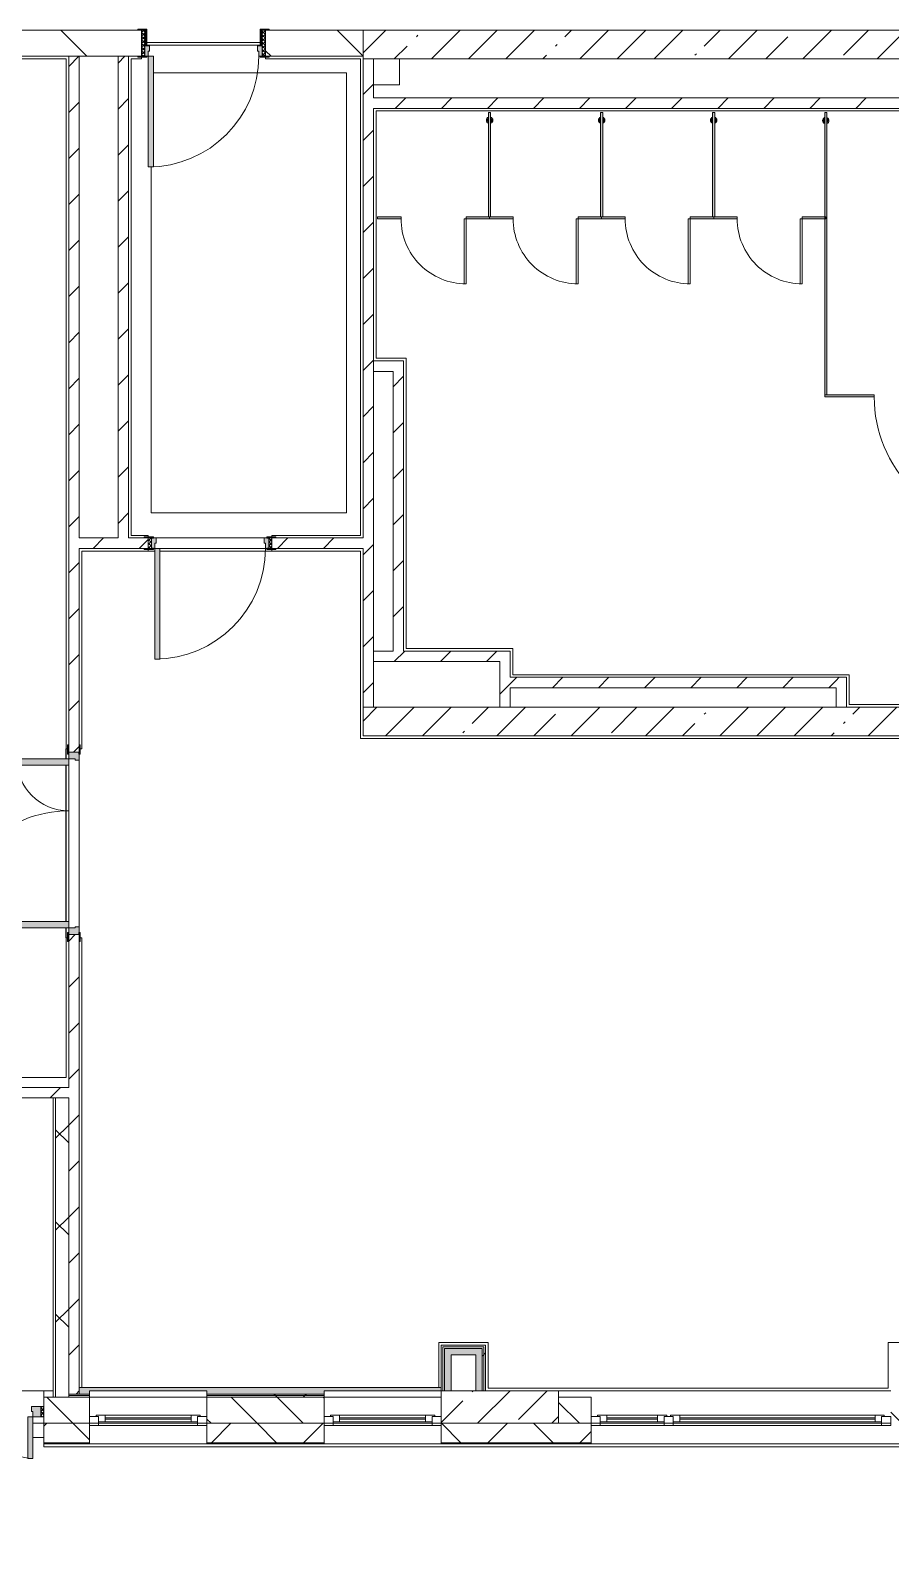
# Model space of a CAD drawing. Header units: millimetres. Extents: x -4196 to 190310, y -8553 to 29000.
# Drawn here: x 168721 to 175326, y -1010 to 10600 of the extents above; entities that cross this region are included whole.
import ezdxf

# ---------------------------------------------------------------- set-up
doc = ezdxf.new("R2010")
doc.units = ezdxf.units.MM
doc.linetypes.add('200_ШТРИХ__ш1_п0_6_', pattern=[160, 100, -60])
for name, color, linetype, lineweight in [('A-DETL-3', 7, 'Continuous', 5), ('A-DETL-MBND', 7, '200_ШТРИХ__ш1_п0_6_', 9), ('A-DOOR', 7, 'Continuous', 5), ('A-GENM-1', 7, 'Continuous', 5), ('A-GLAZ-1', 7, 'Continuous', 5), ('A-WALL', 7, 'Continuous', 9), ('A-WALL-4', 7, 'Continuous', 5), ('I-WALL-3', 7, 'Continuous', 5), ('S-COLS-2', 7, 'Continuous', 5)]:
    doc.layers.add(name, color=color, linetype=linetype, lineweight=lineweight)
for name, color, linetype, lineweight, true_color in [('A-DOOR-1', 7, 'Continuous', 5, 0xaaaaaa), ('A-DOOR-2', 7, 'Continuous', 5, 0xe2e2e2), ('A-DOOR-FRAM-1', 7, 'Continuous', 5, 0xe2e2e2), ('A-DOOR-FRAM-2', 7, 'Continuous', 5, 0xaaaaaa), ('A-FLOR-1', 7, 'Continuous', 5, 0xaaaaaa), ('A-GENM-2', 7, 'Continuous', 5, 0xe2ddcd), ('I-WALL-1', 7, 'Continuous', 5, 0xe7e7e7), ('I-WALL-2', 7, 'Continuous', 9, 0xe7e7e7)]:
    doc.layers.add(name, color=color, linetype=linetype, lineweight=lineweight, true_color=true_color)
pattern_1 = [(45, (59346.5, 0), (-176.7767, 176.7767), [])]
pattern_2 = [(45, (59346.5, 0), (-353.5534, 353.5534), []), (135, (59346.5, 0), (-353.5534, -353.5534), [])]
pattern_3 = [(45, (59346.5, 0), (-285.1231, 285.1231), []), (45, (59631.6, 0), (-285.1231, 285.1231), [504.031, -100.806, 16.764, -84.042])]
pattern_4 = [(45, (59346.5, 0), (-530.33, 530.33), []), (135, (59346.5, 0), (-530.33, -530.33), [])]

# ---------------------------------------------------------------- blocks, each defined once
blk = doc.blocks.new('110_Дверь_СКБ_1Ст_Внутренняя1 - Д-8 950x2100h_охрана-V81-1_6_1_птичка')
at = {"layer": 'A-DOOR-1'}
h = blk.add_hatch(dxfattribs=at)
h.set_pattern_fill('FP_119', color=256, style=0, pattern_type=2)
h.set_pattern_definition([(135, (1826.41, 164.685), (-14.14214, -14.14214), []), (225, (1826.41, 164.685), (14.14214, -14.14214), [])])
h.paths.add_polyline_path([(462.5, 100), (462.5, -100), (487.5, -100), (487.5, 100)])
at = {"layer": 'A-DOOR-2'}
h = blk.add_hatch(color=256, dxfattribs=at)
h.paths.add_polyline_path([(462.5, 100), (437.5, 100), (437.5, 60), (427.5, 60), (427.5, 20), (462.5, 20)])
h.paths.add_polyline_path([(-422.5, 100), (-437.5, 100), (-437.5, 20), (-402.5, 20.4), (-402.5, 60), (-412.5, 60), (-412.5, 100)])
at = {"layer": 'A-DOOR-FRAM-1'}
for points in [[(397.5, 950), (397.5, 100), (437.5, 100), (437.5, 950)], [(-422.5, 108), (-492.5, 108), (-492.5, 100), (-422.5, 100)], [(-437.5, 20), (-437.5, -100), (-422.5, -100), (-422.5, 20)], [(517.5, 108), (447.5, 108), (447.5, 100), (517.5, 100)], [(447.5, 20), (447.5, -100), (462.5, -100), (462.5, 20)], [(-492.5, -100), (-492.5, -108), (-422.5, -108), (-422.5, -100), (-462.5, -100)], [(487.5, -100), (447.5, -100), (447.5, -108), (517.5, -108), (517.5, -100), (490.5, -100)]]:
    blk.add_hatch(color=256, dxfattribs=at).paths.add_polyline_path(points)
at = {"layer": 'A-DOOR-FRAM-2'}
h = blk.add_hatch(dxfattribs=at)
h.set_pattern_fill('FP_120', color=256, style=0, pattern_type=2)
h.set_pattern_definition([(45, (-296.384, 164.685), (-14.1421, 14.1421), []), (135, (-296.384, 164.685), (-14.1421, -14.1421), [])])
h.paths.add_polyline_path([(-462.5, 100), (-462.5, -100), (-437.5, -100), (-437.5, 100)])
at = {"layer": 'A-DOOR-1'}
for p, q in [((437.5, 950), (397.5, 950)), ((397.5, 950), (397.5, 100)), ((437.5, 100), (437.5, 950)), ((397.5, 100), (437.5, 100))]:
    blk.add_line(p, q, dxfattribs=at)
blk.add_arc((437.5, 100), 850, 90, 180, dxfattribs=at)
at = {"layer": 'A-DOOR-FRAM-2'}
for p, q in [((-422.5, 108), (-492.5, 108)), ((-492.5, 108), (-492.5, 100)), ((-492.5, 100), (-422.5, 100)), ((-437.5, 100), (-462.5, 100)), ((-462.5, 100), (-462.5, -100)), ((-412.5, 100), (-437.5, 100)), ((-437.5, 100), (-437.5, 20)), ((-437.5, -100), (-437.5, 100)), ((-422.5, 100), (-437.5, 100)), ((-437.5, 100), (-437.5, 99)), ((-437.5, 99), (-422.5, 99)), ((-437.5, 20), (-402.5, 20)), ((-422.5, 20), (-437.5, 20)), ((-437.5, 20), (-437.5, -100)), ((-422.5, 100), (-422.5, 108)), ((-422.5, 99), (-422.5, 100)), ((-422.5, -100), (-422.5, 20)), ((-412.5, 60), (-412.5, 100)), ((-402.5, 60), (-412.5, 60)), ((-402.5, 20), (-402.5, 60)), ((437.5, 60), (427.5, 60)), ((427.5, 60), (427.5, 20)), ((427.5, 20), (462.5, 20)), ((437.5, 100), (437.5, 60)), ((462.5, 100), (437.5, 100)), ((517.5, 108), (447.5, 108)), ((447.5, 108), (447.5, 100)), ((462.5, 100), (447.5, 100)), ((447.5, 100), (447.5, 99)), ((447.5, 100), (517.5, 100)), ((447.5, 99), (462.5, 99)), ((462.5, 20), (447.5, 20)), ((447.5, 20), (447.5, -100)), ((462.5, 20), (462.5, 100)), ((487.5, 100), (462.5, 100)), ((462.5, 100), (462.5, -100)), ((462.5, 99), (462.5, 100)), ((462.5, -100), (462.5, 20)), ((487.5, -100), (487.5, 100)), ((517.5, 100), (517.5, 108)), ((-422.5, -100), (-492.5, -100)), ((-492.5, -100), (-492.5, -108)), ((-492.5, -108), (-422.5, -108)), ((-462.5, -100), (-437.5, -100)), ((-437.5, -100), (-422.5, -100)), ((-422.5, -108), (-422.5, -100)), ((447.5, -100), (462.5, -100)), ((517.5, -100), (447.5, -100)), ((447.5, -100), (447.5, -108)), ((447.5, -108), (517.5, -108)), ((462.5, -100), (487.5, -100)), ((517.5, -108), (517.5, -100))]:
    blk.add_line(p, q, dxfattribs=at)
blk = doc.blocks.new('110_Дверь_СКБ_1Ст_Внутренняя1 - Д-8 950x2100h_охрана-V82-1_6_1_птичка')
at = {"layer": 'A-DOOR-1'}
h = blk.add_hatch(dxfattribs=at)
h.set_pattern_fill('FP_121', color=256, style=0, pattern_type=2)
h.set_pattern_definition([(135, (1826.41, 104.685), (-14.14214, -14.14214), []), (225, (1826.41, 104.685), (14.14214, -14.14214), [])])
h.paths.add_polyline_path([(462, 40), (462, -40), (487, -40), (486, 40)])
at = {"layer": 'A-DOOR-2'}
h = blk.add_hatch(color=256, dxfattribs=at)
h.paths.add_polyline_path([(-413, 40), (-438, 40), (-438, -40), (-403, -40), (-403, 0), (-413, 0)])
h.paths.add_polyline_path([(462, 40), (437, 40), (437, 0), (427, 0), (427, -40), (462, -40)])
at = {"layer": 'A-DOOR-FRAM-1'}
for points in [[(397, 890), (397, 40), (437, 40), (437, 890)], [(-471, 48), (-493, 48), (-493, 40), (-423, 40), (-423, 48), (-463, 48)], [(447, 48), (447, 40), (517, 40), (517, 48), (462, 48)], [(-438, -40), (-493, -40), (-493, -48), (-423, -48), (-423, -40)], [(487, -40), (447, -40), (447, -48), (517, -48), (517, -40), (487, -40)]]:
    blk.add_hatch(color=256, dxfattribs=at).paths.add_polyline_path(points)
at = {"layer": 'A-DOOR-FRAM-2'}
h = blk.add_hatch(dxfattribs=at)
h.set_pattern_fill('FP_122', color=256, style=0, pattern_type=2)
h.set_pattern_definition([(45, (-296.384, 104.685), (-14.1421, 14.1421), []), (135, (-296.384, 104.685), (-14.1421, -14.1421), [])])
h.paths.add_polyline_path([(-463, 40), (-463, -40), (-438, -40), (-438, 40)])
at = {"layer": 'A-DOOR-1'}
for p, q in [((437, 890), (397, 890)), ((397, 890), (397, 40)), ((437, 40), (437, 890)), ((397, 40), (437, 40))]:
    blk.add_line(p, q, dxfattribs=at)
blk.add_arc((437, 40), 850, 90, 180, dxfattribs=at)
at = {"layer": 'A-DOOR-FRAM-2'}
for p, q in [((-423, 48), (-493, 48)), ((-493, 48), (-493, 40)), ((-493, 40), (-423, 40)), ((-438, 40), (-463, 40)), ((-463, 40), (-463, -40)), ((-413, 40), (-438, 40)), ((-438, 40), (-438, -40)), ((-438, -40), (-438, 40)), ((-423, 40), (-438, 40)), ((-438, 40), (-438, 39)), ((-438, 39), (-423, 39)), ((-423, 40), (-423, 48)), ((-423, 39), (-423, 40)), ((-413, 0), (-413, 40)), ((-403, 0), (-413, 0)), ((-403, -40), (-403, 0)), ((437, 0), (427, 0)), ((427, 0), (427, -40)), ((437, 40), (437, 0)), ((462, 40), (437, 40)), ((517, 48), (447, 48)), ((447, 48), (447, 40)), ((462, 40), (447, 40)), ((447, 40), (447, 39)), ((447, 40), (517, 40)), ((447, 39), (462, 39)), ((462, -40), (462, 40)), ((487, 40), (462, 40)), ((462, 40), (462, -40)), ((462, 39), (462, 40)), ((487, -40), (487, 40)), ((517, 40), (517, 48)), ((-423, -40), (-493, -40)), ((-493, -40), (-493, -48)), ((-493, -48), (-423, -48)), ((-463, -40), (-438, -40)), ((-423, -39), (-438, -39)), ((-438, -39), (-438, -40)), ((-438, -40), (-403, -40)), ((-438, -40), (-423, -40)), ((-423, -40), (-423, -39)), ((-423, -48), (-423, -40)), ((427, -40), (462, -40)), ((462, -39), (447, -39)), ((447, -39), (447, -40)), ((447, -40), (462, -40)), ((517, -40), (447, -40)), ((447, -40), (447, -48)), ((447, -48), (517, -48)), ((462, -40), (462, -39)), ((462, -40), (487, -40)), ((517, -48), (517, -40))]:
    blk.add_line(p, q, dxfattribs=at)
blk = doc.blocks.new('120_Окно_СКБ_2Ст_Фрамуга сверху - 120_Окно_СКБ_2Ст_2300х2500_h_ ДОО-19727959-1_6_1_птичка')
at = {"layer": 'A-GLAZ-1'}
for p, q in [((-1150, -127), (-1150, -57)), ((-1150, -57), (-1080, -57)), ((1150, -57), (-1150, -57)), ((-1080, -57), (-1080, -127)), ((-1080, -57), (1080, -57)), ((520, -87), (-1080, -87)), ((-1080, -87), (-1080, -127)), ((-1030, -137), (-1030, -87)), ((-1030, -107), (470, -107)), ((470, -137), (470, -87)), ((520, -127), (520, -57)), ((520, -57), (590, -57)), ((520, -127), (520, -87)), ((590, -57), (590, -127)), ((1080, -87), (590, -87)), ((590, -87), (590, -127)), ((640, -137), (640, -87)), ((640, -107), (1030, -107)), ((1030, -137), (1030, -87)), ((1080, -127), (1080, -57)), ((1080, -57), (1150, -57)), ((1080, -127), (1080, -87)), ((1150, -57), (1150, -127)), ((-1080, -127), (-1150, -127)), ((-1150, -127), (-1100, -127)), ((-1080, -127), (-1100, -127)), ((-1100, -127), (-1100, -137)), ((-1100, -137), (540, -137)), ((540, -137), (-1100, -137)), ((470, -117), (-1030, -117)), ((590, -127), (520, -127)), ((540, -127), (520, -127)), ((540, -127), (570, -127)), ((540, -127), (570, -127)), ((540, -137), (540, -127)), ((590, -127), (570, -127)), ((570, -127), (570, -137)), ((570, -137), (1100, -137)), ((1100, -137), (570, -137)), ((1030, -117), (640, -117)), ((1150, -127), (1080, -127)), ((1100, -127), (1080, -127)), ((1100, -127), (1150, -127)), ((1100, -137), (1100, -127))]:
    blk.add_line(p, q, dxfattribs=at)
blk = doc.blocks.new('110_Дверь_СКБ_2Ст_Наружная - ДН-5_л__ Двухстворчатая 1350 х3800 _h_ в свету с верхним остеклением-21877029-1_6_1_птичка')
at = {"layer": 'A-DOOR-1'}
h = blk.add_hatch(dxfattribs=at)
h.set_pattern_fill('FP_165', color=256, style=0, pattern_type=2)
h.set_pattern_definition([(135, (1626.41, 164.685), (-14.14214, -14.14214), []), (225, (1626.41, 164.685), (14.14214, -14.14214), [])])
h.paths.add_polyline_path([(744, 50), (719, 50), (719, -30), (744, -30), (744, 10)])
at = {"layer": 'A-DOOR-2'}
for points in [[(619, 1010), (619, 50), (659, 50), (659, 1010)], [(-621, 370), (-621, 50), (-581, 50), (-581, 370)]]:
    blk.add_hatch(color=256, dxfattribs=at).paths.add_polyline_path(points)
h = blk.add_hatch(color=256, dxfattribs=at)
h.paths.add_polyline_path([(659, 50), (659, 10), (649, 10), (649, -30), (719, -30), (719, 50)])
h.paths.add_polyline_path([(-681, 50), (-681, -30), (-611, -30), (-611, 10), (-621, 10), (-621, 50), (-651, 50)])
at = {"layer": 'A-DOOR-FRAM-2'}
h = blk.add_hatch(dxfattribs=at)
h.set_pattern_fill('FP_166', color=256, style=0, pattern_type=2)
h.set_pattern_definition([(45, (-496.384, 164.685), (-14.1421, 14.1421), []), (135, (-496.384, 164.685), (-14.1421, -14.1421), [])])
h.paths.add_polyline_path([(-706, 50), (-706, -30), (-681, -30), (-681, 50)])
at = {"layer": 'A-DOOR-1'}
for p, q in [((659, 1010), (619, 1010)), ((619, 1010), (619, 50)), ((659, 50), (659, 1010)), ((-621, 370), (-621, 50)), ((-581, 370), (-621, 370)), ((-581, 50), (-581, 370)), ((-621, 50), (-581, 50)), ((619, 50), (659, 50))]:
    blk.add_line(p, q, dxfattribs=at)
for centre, radius, start, end in [((659, 50), 960, 90, 180), ((-621, 50), 320, 0, 90)]:
    blk.add_arc(centre, radius, start, end, dxfattribs=at)
at = {"layer": 'A-DOOR-FRAM-2'}
for p, q in [((-681, 50), (-706, 50)), ((-706, 50), (-706, -30)), ((-621, 50), (-681, 50)), ((-681, 50), (-681, -30)), ((-681, -30), (-681, 50)), ((-621, 10), (-621, 50)), ((-611, 10), (-621, 10)), ((-611, -30), (-611, 10)), ((659, 10), (649, 10)), ((649, 10), (649, -30)), ((659, 50), (659, 10)), ((719, 50), (659, 50)), ((719, -30), (719, 50)), ((744, 50), (719, 50)), ((719, 50), (719, -30)), ((744, -30), (744, 50)), ((-706, -30), (-681, -30)), ((-681, -30), (-611, -30)), ((649, -30), (719, -30)), ((719, -30), (744, -30))]:
    blk.add_line(p, q, dxfattribs=at)
blk = doc.blocks.new('120_Окно_СКБ_1Ст - 120_Окно_СКБ_1Ст 900х2500_h_ с форточкой-22876038-1_6_1_птичка')
at = {"layer": 'A-GLAZ-1'}
for p, q in [((-450, -127), (-450, -57)), ((-450, -57), (-380, -57)), ((450, -57), (-450, -57)), ((-380, -57), (-380, -127)), ((380, -87), (-380, -87)), ((-380, -87), (-380, -127)), ((-330, -137), (-330, -87)), ((-330, -107), (330, -107)), ((330, -137), (330, -87)), ((380, -127), (380, -57)), ((380, -57), (450, -57)), ((380, -127), (380, -87)), ((450, -57), (450, -127)), ((-380, -127), (-450, -127)), ((-450, -127), (-400, -127)), ((-380, -127), (-400, -127)), ((-400, -127), (-400, -137)), ((-400, -137), (400, -137)), ((400, -137), (-400, -137)), ((330, -117), (-330, -117)), ((450, -127), (380, -127)), ((400, -127), (380, -127)), ((400, -127), (450, -127)), ((400, -137), (400, -127))]:
    blk.add_line(p, q, dxfattribs=at)
blk = doc.blocks.new('110_Дверь_СКБ_2Ст - Д-5_п_ Из игровой в коридор-32215844-1_6_1_птичка')
at = {"layer": 'A-DOOR-2'}
for points in [[(-638, 940), (-638, 40), (-588, 40), (-588, 940)], [(612, 58), (612, 40), (662, 43), (662, 440), (612, 440), (612, 60)]]:
    blk.add_hatch(color=256, dxfattribs=at).paths.add_polyline_path(points)
h = blk.add_hatch(color=256, dxfattribs=at)
h.paths.add_polyline_path([(-688, 40), (-688, -40), (-628, -40), (-628, -10), (-638, -10), (-638, 40)])
h.paths.add_polyline_path([(652, -40), (712, -40), (712, 40), (662, 40), (662, -10), (652, -10), (652, -26)])
at = {"layer": 'A-DOOR-FRAM-1'}
for points in [[(-742, 40), (-672, 40), (-672, 48), (-742, 48)], [(698, 48), (698, 40), (768, 40), (768, 48), (712, 48)], [(-742, -48), (-672, -48), (-672, -40), (-742, -40)], [(698, -48), (698, -48), (768, -48), (768, -40), (698, -40)]]:
    blk.add_hatch(color=256, dxfattribs=at).paths.add_polyline_path(points)
at = {"layer": 'A-DOOR-1'}
for p, q in [((-638, 940), (-638, 40)), ((-588, 940), (-638, 940)), ((-588, 40), (-588, 940)), ((662, 440), (612, 440)), ((612, 440), (612, 40)), ((662, 40), (662, 440)), ((-638, 40), (-588, 40)), ((612, 40), (662, 40))]:
    blk.add_line(p, q, dxfattribs=at)
for centre, radius, start, end in [((-638, 40), 900, 0, 90), ((662, 40), 400, 90, 180)]:
    blk.add_arc(centre, radius, start, end, dxfattribs=at)
at = {"layer": 'A-DOOR-FRAM-2'}
for p, q in [((-672, 48), (-742, 48)), ((-742, 48), (-742, 40)), ((-742, 40), (-672, 40)), ((-638, 40), (-688, 40)), ((-688, 40), (-688, -40)), ((-672, 40), (-672, 48)), ((-638, -10), (-638, 40)), ((662, 40), (662, -10)), ((712, 40), (662, 40)), ((768, 48), (698, 48)), ((698, 48), (698, 40)), ((698, 40), (768, 40)), ((712, -40), (712, 40)), ((768, 40), (768, 48)), ((-672, -40), (-742, -40)), ((-742, -40), (-742, -48)), ((-742, -48), (-672, -48)), ((-688, -40), (-628, -40)), ((-672, -39), (-688, -39)), ((-688, -39), (-688, -40)), ((-688, -40), (-672, -40)), ((-672, -40), (-672, -39)), ((-672, -48), (-672, -40)), ((-628, -10), (-638, -10)), ((-628, -40), (-628, -10)), ((662, -10), (652, -10)), ((652, -10), (652, -40)), ((652, -40), (712, -40)), ((712, -39), (698, -39)), ((698, -39), (698, -40)), ((698, -40), (712, -40)), ((768, -40), (698, -40)), ((698, -40), (698, -48)), ((698, -48), (768, -48)), ((712, -40), (712, -39)), ((768, -48), (768, -40))]:
    blk.add_line(p, q, dxfattribs=at)
blk = doc.blocks.new('131_Сантехническая перегородка_Дверь 5 - СД-1-30835617-1_6_1_птичка')
at = {"layer": 'A-GENM-2'}
for points in [[(250, 8), (70, 8), (70, -8), (250, -8)], [(839, 8), (750, 8), (750, -8), (930, -8), (930, 8)]]:
    blk.add_hatch(color=256, dxfattribs=at).paths.add_polyline_path(points)
at = {"layer": 'A-DOOR'}
for p, q in [((266, 508), (250, 508)), ((250, 8), (250, 508)), ((266, 8), (266, 508)), ((266, 8), (250, 8))]:
    blk.add_line(p, q, dxfattribs=at)
blk.add_arc((250, 8), 500, 360, 90, dxfattribs=at)
at = {"layer": 'A-GENM-1'}
for p, q in [((250, 8), (70, 8)), ((70, 8), (70, -8)), ((250, -8), (250, 8)), ((930, 8), (750, 8)), ((750, 8), (750, -8)), ((930, -8), (930, 8)), ((70, -8), (250, -8)), ((750, -8), (930, -8))]:
    blk.add_line(p, q, dxfattribs=at)
blk = doc.blocks.new('131_Сантехническая перегородка_Дверь 5 - СД-1-V178-1_6_1_птичка')
at = {"layer": 'A-GENM-2'}
for points in [[(78, 8), (78, -8), (250, -8), (250, 8)], [(922, 8), (750, 8), (750, -8), (930, -8), (930, 8)]]:
    blk.add_hatch(color=256, dxfattribs=at).paths.add_polyline_path(points)
at = {"layer": 'A-DOOR'}
for p, q in [((266, 508), (250, 508)), ((250, 8), (250, 508)), ((266, 8), (266, 508)), ((266, 8), (250, 8))]:
    blk.add_line(p, q, dxfattribs=at)
blk.add_arc((250, 8), 500, 360, 90, dxfattribs=at)
at = {"layer": 'A-GENM-1'}
for p, q in [((250, 8), (70, 8)), ((70, 8), (70, -8)), ((250, -8), (250, 8)), ((930, 8), (750, 8)), ((750, 8), (750, -8)), ((930, -8), (930, 8)), ((70, -8), (250, -8)), ((750, -8), (930, -8))]:
    blk.add_line(p, q, dxfattribs=at)
blk = doc.blocks.new('131_Сантехническая перегородка 6 - СП-1-30839354-1_6_1_птичка')
at = {"layer": 'A-GENM-2'}
blk.add_hatch(color=256, dxfattribs=at).paths.add_polyline_path([(800, 8), (0, 8), (0, -8), (800, -8)])
at = {"layer": 'A-GENM-1'}
for p, q in [((800, 8), (0, 8)), ((0, 8), (0, -8)), ((800, -8), (800, 8)), ((0, -8), (800, -8))]:
    blk.add_line(p, q, dxfattribs=at)
at = {"layer": 'A-GENM-1', "flags": 128}
for points in [[(71, 8), (71, 9), (71, 9), (70, 9), (70, 10), (70, 10), (69, 11), (69, 11), (68, 12), (68, 12), (67, 12), (67, 13), (66, 13), (66, 13), (65, 14), (65, 14), (64, 14), (64, 14), (63, 14), (62, 15), (62, 15), (61, 15), (61, 15), (60, 15), (59, 15), (59, 15), (58, 15), (58, 15), (57, 15), (56, 15), (56, 15), (55, 15), (55, 15), (54, 14), (54, 14), (53, 14), (52, 14), (52, 13), (51, 13), (51, 13), (50, 13), (50, 12), (49, 12), (49, 11), (48, 11), (48, 11), (48, 10), (47, 10), (47, 9), (46, 9), (46, 8), (46, 8)], [(46, -8), (46, -9), (47, -9), (47, -9), (47, -10), (48, -10), (48, -11), (49, -11), (49, -12), (50, -12), (50, -12), (51, -13), (51, -13), (52, -13), (52, -14), (53, -14), (53, -14), (54, -14), (54, -14), (55, -15), (56, -15), (56, -15), (57, -15), (57, -15), (58, -15), (59, -15), (59, -15), (60, -15), (60, -15), (61, -15), (62, -15), (62, -15), (63, -15), (63, -14), (64, -14), (64, -14), (65, -14), (66, -13), (66, -13), (67, -13), (67, -13), (68, -12), (68, -12), (69, -11), (69, -11), (69, -11), (70, -10), (70, -10), (71, -9), (71, -9), (71, -8), (71, -8)]]:
    blk.add_lwpolyline(points, dxfattribs=at)
at = {"layer": 'A-GENM-1'}
for radius, start, end in [(24.6, 19.9113, 160.0887), (17.6, 45, 135), (17.6, 45, 135), (15.1, 45, 135), (24.6, 199.9113, 340.0887), (17.6, 225, 315), (17.6, 225, 315), (15.1, 225, 315)]:
    blk.add_arc((59, 0), radius, start, end, dxfattribs=at)
blk = doc.blocks.new('131_Сантехническая перегородка 7 - СП-1-30858579-1_6_1_птичка')
at = {"layer": 'A-GENM-2'}
blk.add_hatch(color=256, dxfattribs=at).paths.add_polyline_path([(2166, 8), (-4, 8), (-4, -8), (2166, -8)])
at = {"layer": 'A-GENM-1'}
for p, q in [((2166, 8), (-4, 8)), ((-4, 8), (-4, -8)), ((2166, -8), (2166, 8)), ((-4, -8), (2166, -8))]:
    blk.add_line(p, q, dxfattribs=at)
at = {"layer": 'A-GENM-1', "flags": 128}
for points in [[(71, 8), (71, 9), (71, 9), (70, 9), (70, 10), (70, 10), (69, 11), (69, 11), (68, 12), (68, 12), (67, 12), (67, 13), (66, 13), (66, 13), (65, 14), (65, 14), (64, 14), (64, 14), (63, 14), (62, 15), (62, 15), (61, 15), (61, 15), (60, 15), (59, 15), (59, 15), (58, 15), (58, 15), (57, 15), (56, 15), (56, 15), (55, 15), (55, 15), (54, 14), (54, 14), (53, 14), (52, 14), (52, 13), (51, 13), (51, 13), (50, 13), (50, 12), (49, 12), (49, 11), (48, 11), (48, 11), (48, 10), (47, 10), (47, 9), (46, 9), (46, 8), (46, 8)], [(46, -8), (46, -9), (47, -9), (47, -9), (47, -10), (48, -10), (48, -11), (49, -11), (49, -12), (50, -12), (50, -12), (51, -13), (51, -13), (52, -13), (52, -14), (53, -14), (53, -14), (54, -14), (54, -14), (55, -15), (56, -15), (56, -15), (57, -15), (57, -15), (58, -15), (59, -15), (59, -15), (60, -15), (60, -15), (61, -15), (62, -15), (62, -15), (63, -15), (63, -14), (64, -14), (64, -14), (65, -14), (66, -13), (66, -13), (67, -13), (67, -13), (68, -12), (68, -12), (69, -11), (69, -11), (69, -11), (70, -10), (70, -10), (71, -9), (71, -9), (71, -8), (71, -8)]]:
    blk.add_lwpolyline(points, dxfattribs=at)
at = {"layer": 'A-GENM-1'}
for radius, start, end in [(24.6, 19.9113, 160.0887), (17.6, 45, 135), (17.6, 45, 135), (15.1, 45, 135), (24.6, 199.9113, 340.0887), (17.6, 225, 315), (17.6, 225, 315), (15.1, 225, 315)]:
    blk.add_arc((59, 0), radius, start, end, dxfattribs=at)
blk = doc.blocks.new('131_Сантехническая перегородка_Дверь МГН - СД-1-30883454-1_6_1_птичка')
at = {"layer": 'A-GENM-2'}
for points in [[(-335.4, 8), (-370, 8), (-366.5, -8), (10, -8), (10, 8)], [(1010, 8), (1010, -8), (1390, -8), (1390, 8), (1374, 8)]]:
    blk.add_hatch(color=256, dxfattribs=at).paths.add_polyline_path(points)
at = {"layer": 'A-DOOR'}
for p, q in [((10, 1008), (26, 1008)), ((10, 8), (10, 1008)), ((26, 8), (26, 1008)), ((10, 8), (26, 8))]:
    blk.add_line(p, q, dxfattribs=at)
blk.add_arc((10, 8), 1000, 360, 90, dxfattribs=at)
at = {"layer": 'A-GENM-1'}
for p, q in [((10, 8), (-370, 8)), ((-370, 8), (-370, -8)), ((10, -8), (10, 8)), ((1390, 8), (1010, 8)), ((1010, 8), (1010, -8)), ((1390, -8), (1390, 8)), ((-370, -8), (10, -8)), ((1010, -8), (1390, -8))]:
    blk.add_line(p, q, dxfattribs=at)

msp = doc.modelspace()

# ---------------------------------------------------------------- hatches: boundary and pattern name
at = {"layer": 'A-WALL-4'}
h = msp.add_hatch(dxfattribs=at)
h.set_pattern_fill('FP_98', color=256, style=0, pattern_type=2)
h.set_pattern_definition([(135, (59346.5, 0), (-176.7767, -176.7767), [])])
h.paths.add_polyline_path([(183076.5, -100), (183076.5, 100), (182876.5, 100), (182876.5, -100)])
h.paths.add_polyline_path([(151276.5, -100), (152076.5, -100), (152076.5, 100), (151276.5, 100), (151276.5, -68.4)])
h.paths.add_polyline_path([(154126.5, -100), (154126.5, 100), (153876.5, 100), (153876.5, -100)])
h.paths.add_polyline_path([(156451.5, -100), (157451.5, -100), (157451.5, 100), (156451.5, 100), (156451.5, 70.9)])
h.paths.add_polyline_path([(160176.5, -100), (161076.5, -100), (161076.5, 100), (160176.5, 100), (160176.5, 82.2)])
h.paths.add_polyline_path([(162226.5, -100), (162226.5, 100), (161976.5, 100), (161976.5, -100)])
h.paths.add_polyline_path([(164526.5, -100), (165576.5, -100), (165576.5, 100), (164526.5, 100), (164526.5, -27.9)])
h.paths.add_polyline_path([(180476.5, -100), (180576.5, -100), (180576.5, 100), (180476.5, 100), (180476.5, -11)])
h.paths.add_polyline_path([(168826.5, -100), (169176.5, -100), (169176.5, 100), (168826.5, 100), (168826.5, -65)])
h.paths.add_polyline_path([(178676.5, -100), (178676.5, 100), (178176.5, 100), (178176.5, -100), (178195.6, -100)])
h.paths.add_polyline_path([(170976.5, -100), (170976.5, 100), (170076.5, 100), (170076.5, -100)])
h.paths.add_polyline_path([(173026.5, -100), (173026.5, 100), (172776.5, 100), (172776.5, -100)])
h.paths.add_polyline_path([(176336.6, -100), (176376.5, -100), (176376.5, 100), (175326.5, 100), (175326.5, -100), (175407.1, -100)])
h = msp.add_hatch(dxfattribs=at)
h.set_pattern_fill('FP_116', color=256, style=0, pattern_type=2)
h.set_pattern_definition(pattern_2)
h.paths.add_polyline_path([(183076.5, -250), (184426.5, -250), (184426.5, -100), (182876.5, -100), (182876.5, -250)])
h.paths.add_polyline_path([(180054.5, -250), (180576.5, -250), (180576.5, -100), (179576.5, -100), (179576.5, -250)])
h.paths.add_polyline_path([(148556.5, -250), (150376.5, -250), (150376.5, -100), (148556.5, -100)])
h.paths.add_polyline_path([(166696.5, -250), (167376.5, -250), (167376.5, -100), (166476.5, -100), (166476.5, -250), (166576.5, -250)])
h.paths.add_polyline_path([(170976.5, -250), (170976.5, -100), (170076.5, -100), (170076.5, -250)])
h.paths.add_polyline_path([(171876.5, -250), (173026.5, -250), (173026.5, -100), (171876.5, -100), (171876.5, -210)])
h.paths.add_polyline_path([(175326.5, -250), (176376.5, -250), (176376.5, -100), (175326.5, -100), (175326.5, -210)])
h.paths.add_polyline_path([(168900.8, -250), (169176.5, -250), (169176.5, -100), (168826.5, -100), (168826.5, -250)])
h.paths.add_polyline_path([(177276.5, -250), (178676.5, -250), (178676.5, -100), (177276.5, -100), (177276.5, -210)])
h.paths.add_polyline_path([(154126.5, -250), (154126.5, -100), (152976.5, -100), (152976.5, -250), (153099.7, -250)])
h.paths.add_polyline_path([(165182.9, -250), (165576.5, -250), (165576.5, -100), (164526.5, -100), (164526.5, -250)])
h.paths.add_polyline_path([(156426.5, -250), (157476.5, -250), (157476.5, -100), (156426.5, -100), (156426.5, -210)])
h.paths.add_polyline_path([(161465, -250), (162226.5, -250), (162226.5, -100), (160176.5, -100), (160176.5, -250), (160535.5, -250)])
h.paths.add_polyline_path([(158376.5, -250), (159276.5, -250), (159276.5, -100), (158376.5, -100), (158376.5, -210)])
h.paths.add_polyline_path([(151276.5, -250), (152076.5, -250), (152076.5, -100), (151276.5, -100), (151276.5, -210)])
at = {"layer": 'I-WALL-1'}
for points in [[(171901.5, 150), (171951.5, 150), (171951.5, 475), (171901.5, 475), (171901.5, 170)], [(172141.5, 425), (172191.5, 425), (172191.5, 475), (171951.5, 475), (171951.5, 425)], [(172191.5, 150), (172191.5, 425), (172141.5, 425), (172141.5, 150), (172154, 150)]]:
    msp.add_hatch(color=256, dxfattribs=at).paths.add_polyline_path(points)
at = {"layer": 'I-WALL-2'}
msp.add_hatch(color=256, dxfattribs=at).paths.add_polyline_path([(170976.5, 125), (170976.5, 150), (171876.5, 150), (171876.5, 175), (169096.5, 170), (169096.5, 125), (169176.5, 125), (169176.5, 150), (170076.5, 150), (170076.5, 125)])
at = {"layer": 'I-WALL-3'}
h = msp.add_hatch(dxfattribs=at)
h.set_pattern_fill('FP_115', color=256, style=0, pattern_type=2)
h.set_pattern_definition([(135, (59346.5, 0), (-353.5534, -353.5534), [])])
h.paths.add_polyline_path([(180556.5, 10400), (180556.5, 10600), (178676.5, 10600), (178676.5, 10400), (180054.5, 10400)])
h.paths.add_polyline_path([(169476.5, 10400), (169576.5, 10400), (169573.5, 10600), (168451.5, 10600), (168451.5, 10400), (169396.5, 10400)])
h.paths.add_polyline_path([(166696.5, 10400), (167051.5, 10400), (167051.5, 10600), (166696.5, 10600)])
h.paths.add_polyline_path([(171256.5, 10400), (171276.5, 10402.5), (171276.5, 10600), (170526.5, 10600), (170531.4, 10400), (171224.5, 10400)])
h = msp.add_hatch(dxfattribs=at)
h.set_pattern_fill('FP_97', color=256, style=0, pattern_type=2)
h.set_pattern_definition(pattern_3)
h.paths.add_polyline_path([(171365.7, 10380), (178676.5, 10380), (178676.5, 10600), (171276.5, 10600), (171276.5, 10380), (171356.5, 10380)])
h = msp.add_hatch(dxfattribs=at)
h.set_pattern_fill('FP_114', color=256, style=0, pattern_type=2)
h.set_pattern_definition(pattern_1)
h.paths.add_polyline_path([(169069.5, 125), (169096.5, 125), (169096.5, 3655), (169016.5, 3655), (169016.5, 125)])
h.paths.add_polyline_path([(169066.5, 5055), (169096.5, 5055), (169096.5, 10400), (169016.5, 10400), (169016.5, 5055)])
h = msp.add_hatch(dxfattribs=at)
h.set_pattern_fill('FP_114', color=256, style=0, pattern_type=2)
h.set_pattern_definition(pattern_1)
h.paths.add_polyline_path([(169476.5, 6700), (169476.5, 10400), (169396.5, 10400), (169396.5, 6700)])
h = msp.add_hatch(dxfattribs=at)
h.set_pattern_fill('FP_114', color=256, style=0, pattern_type=2)
h.set_pattern_definition(pattern_1)
h.paths.add_polyline_path([(171356.5, 5400), (171356.5, 10380), (171276.5, 10380), (171276.5, 5400)])
h = msp.add_hatch(dxfattribs=at)
h.set_pattern_fill('FP_114', color=256, style=0, pattern_type=2)
h.set_pattern_definition(pattern_1)
h.paths.add_polyline_path([(173548.2, 10000), (178216.5, 10000), (178216.5, 10080), (171356.5, 10080), (171356.5, 10000), (171783, 10000)])
h = msp.add_hatch(dxfattribs=at)
h.set_pattern_fill('FP_114', color=256, style=0, pattern_type=2)
h.set_pattern_definition(pattern_1)
h.paths.add_polyline_path([(171586.5, 5830), (171586.5, 7980), (171506.5, 7980), (171506.5, 5830)])
h = msp.add_hatch(dxfattribs=at)
h.set_pattern_fill('FP_114', color=256, style=0, pattern_type=2)
h.set_pattern_definition(pattern_1)
h.paths.add_polyline_path([(169596.5, 6620), (169626.5, 6620), (169626.5, 6700), (169096.5, 6700), (169096.5, 6620), (169576.5, 6620)])
h.paths.add_polyline_path([(170576.5, 6620), (171276.5, 6620), (171276.5, 6700), (170576.5, 6700)])
h = msp.add_hatch(dxfattribs=at)
h.set_pattern_fill('FP_114', color=256, style=0, pattern_type=2)
h.set_pattern_definition(pattern_1)
h.paths.add_polyline_path([(172326.5, 5750), (172326.5, 5830), (171356.5, 5830), (171356.5, 5750), (171689.2, 5750)])
h = msp.add_hatch(dxfattribs=at)
h.set_pattern_fill('FP_114', color=256, style=0, pattern_type=2)
h.set_pattern_definition(pattern_1)
h.paths.add_polyline_path([(172326.5, 5400), (172406.5, 5400), (172406.5, 5830), (172326.5, 5830), (172326.5, 5650)])
h = msp.add_hatch(dxfattribs=at)
h.set_pattern_fill('FP_114', color=256, style=0, pattern_type=2)
h.set_pattern_definition(pattern_1)
h.paths.add_polyline_path([(174906.5, 5550), (174906.5, 5630), (172406.5, 5630), (172406.5, 5550), (172426.5, 5550)])
h = msp.add_hatch(dxfattribs=at)
h.set_pattern_fill('FP_114', color=256, style=0, pattern_type=2)
h.set_pattern_definition(pattern_1)
h.paths.add_polyline_path([(174986.5, 5400), (174986.5, 5630), (174906.5, 5630), (174906.5, 5400)])
h = msp.add_hatch(dxfattribs=at)
h.set_pattern_fill('FP_97', color=256, style=0, pattern_type=2)
h.set_pattern_definition(pattern_3)
h.paths.add_polyline_path([(176726.5, 5180), (176726.5, 5400), (171276.5, 5400), (171276.5, 5180), (176696.5, 5180)])
h.paths.add_polyline_path([(178196.5, 5180), (178676.5, 5180), (178676.5, 5400), (177776.5, 5400), (177776.5, 5180), (177847.6, 5180)])
h = msp.add_hatch(dxfattribs=at)
h.set_pattern_fill('FP_114', color=256, style=0, pattern_type=2)
h.set_pattern_definition(pattern_1)
h.paths.add_polyline_path([(168896.5, 2400), (169016.5, 2400), (169013.6, 2480), (168595.5, 2480), (168595.5, 2400), (168826.5, 2400)])
h.paths.add_polyline_path([(166696.5, 2400), (167195.5, 2400), (167195.5, 2480), (166696.5, 2480)])
h = msp.add_hatch(dxfattribs=at)
h.set_pattern_fill('FP_116', color=256, style=0, pattern_type=2)
h.set_pattern_definition(pattern_2)
h.paths.add_polyline_path([(168916.5, 100), (169016.5, 100), (169016.5, 2400), (168916.5, 2400), (168916.5, 150)])
h = msp.add_hatch(dxfattribs=at)
h.set_pattern_fill('FP_208', color=256, style=0, pattern_type=2)
h.set_pattern_definition(pattern_4)
h.paths.add_polyline_path([(172204, 150), (172201.7, 475), (172191.5, 475), (172191.5, 150)])
h = msp.add_hatch(dxfattribs=at)
h.set_pattern_fill('FP_208', color=256, style=0, pattern_type=2)
h.set_pattern_definition(pattern_4)
h.paths.add_polyline_path([(172216.5, 150), (172216.5, 487.5), (172204, 487.5), (172204, 150)])
h = msp.add_hatch(dxfattribs=at)
h.set_pattern_fill('FP_208', color=256, style=0, pattern_type=2)
h.set_pattern_definition(pattern_4)
h.paths.add_polyline_path([(169056, 112.5), (169176.5, 112.5), (169176.5, 125), (169016.5, 125), (169016.5, 112.5)])
h.paths.add_polyline_path([(170076.5, 112.5), (170976.5, 112.5), (170976.5, 125), (170076.5, 125)])
h = msp.add_hatch(dxfattribs=at)
h.set_pattern_fill('FP_208', color=256, style=0, pattern_type=2)
h.set_pattern_definition(pattern_4)
h.paths.add_polyline_path([(169042.5, 100), (169176.5, 100), (169176.5, 112.5), (169016.5, 112.5), (169016.5, 100)])
h.paths.add_polyline_path([(170976.5, 100), (170976.5, 112.5), (170076.5, 112.5), (170076.5, 100)])
at = {"layer": 'S-COLS-2'}
h = msp.add_hatch(dxfattribs=at)
h.set_pattern_fill('FP_97', color=256, style=0, pattern_type=2)
h.set_pattern_definition(pattern_3)
h.paths.add_polyline_path([(172618.7, -100), (172776.5, -100), (172776.5, 150), (171876.5, 150), (171876.5, -100)])

# ---------------------------------------------------------------- linework, layer by layer
at = {"layer": 'A-DETL-3'}
for p, q in [((171150, 10273.7), (169666.5, 10273.7)), ((171150, 6893.7), (171150, 10273.7)), ((169650, 9550), (169650, 6893.7)), ((169650, 6893.7), (171150, 6893.7))]:
    msp.add_line(p, q, dxfattribs=at)
at = {"layer": 'A-DETL-MBND'}
msp.add_line((168826.5, -210), (168741.5, -210), dxfattribs=at)
at = {"layer": 'A-FLOR-1'}
for p, q in [((169616.5, 10506.3), (170486.5, 10506.3)), ((170486.5, 10486.3), (169616.5, 10486.3)), ((168996.5, 10380), (168476.5, 10380)), ((168996.5, 5005), (168996.5, 10380)), ((169576.5, 10380), (169496.5, 10380)), ((169496.5, 10380), (169496.5, 6720)), ((169576.5, 10392), (169576.5, 10380)), ((170526.5, 10380), (170526.5, 10392)), ((171256.5, 10380), (170526.5, 10380)), ((171256.5, 6720), (171256.5, 10380)), ((171556.5, 10380), (171556.5, 10180)), ((171556.5, 10180), (171356.5, 10180)), ((178196.5, 9980), (171376.5, 9980)), ((171376.5, 9980), (171376.5, 8080)), ((171376.5, 8080), (171606.5, 8080)), ((171606.5, 8080), (171606.5, 5850)), ((169496.5, 6720), (169626.5, 6720)), ((169626.5, 6720), (169626.5, 6708)), ((170576.5, 6708), (170576.5, 6720)), ((170576.5, 6720), (171256.5, 6720)), ((169676.5, 6600), (169116.5, 6600)), ((169116.5, 6600), (169116.5, 5080)), ((169626.5, 6612), (169626.5, 6600)), ((171256.5, 6600), (169716.5, 6600)), ((170576.5, 6600), (170576.5, 6612)), ((171256.5, 5160), (171256.5, 6600)), ((171606.5, 5850), (172426.5, 5850)), ((172426.5, 5850), (172426.5, 5650)), ((172426.5, 5650), (175006.5, 5650)), ((175006.5, 5650), (175006.5, 5420)), ((175006.5, 5420), (176726.5, 5420)), ((176776.5, 5160), (171256.5, 5160)), ((169008.5, 5080), (168995.5, 5080)), ((168995.5, 5080), (168995.5, 5005)), ((169116.5, 5080), (169104.5, 5080)), ((168995.5, 4955), (168995.5, 3755)), ((168996.5, 3755), (168996.5, 4955)), ((168995.5, 3705), (168995.5, 3630)), ((168995.5, 3630), (169008.5, 3630)), ((168996.5, 2557), (168996.5, 3705)), ((169104.5, 3630), (169116.5, 3630)), ((169116.5, 3630), (169116.5, 174.5)), ((166716.5, 2557), (168996.5, 2557)), ((171856.5, 174.4), (171856.5, 520)), ((171856.5, 520), (172236.5, 520)), ((172236.5, 520), (172236.5, 170)), ((175306.5, 170), (175306.5, 520)), ((175306.5, 520), (175776.5, 520)), ((167376.5, 150), (168826.5, 150)), ((172236.5, 170), (175306.5, 170))]:
    msp.add_line(p, q, dxfattribs=at)
at = {"layer": 'A-WALL'}
for p, q in [((171276.5, 10600), (171276.5, 10400)), ((169096.5, 10400), (169016.5, 10400)), ((169476.5, 10400), (169396.5, 10400)), ((171276.5, 5400), (171356.5, 5400)), ((169016.5, 2400), (168896.5, 2400)), ((168916.5, 2400), (168916.5, 100)), ((169016.5, 2400), (169016.5, 125)), ((171889, 487.5), (171889, 150)), ((172204, 487.5), (171889, 487.5)), ((171901.5, 475), (171901.5, 150)), ((172191.5, 475), (171901.5, 475)), ((172191.5, 150), (172191.5, 475)), ((172204, 150), (172204, 487.5)), ((169176.5, 125), (169016.5, 125)), ((169096.5, 175), (169096.5, 125)), ((170076.5, 125), (170976.5, 125)), ((168896.5, 100), (169176.5, 100)), ((169176.5, 112.5), (169016.5, 112.5)), ((170076.5, 112.5), (170976.5, 112.5)), ((170976.5, 100), (170076.5, 100)), ((168826.5, -100), (169176.5, -100)), ((169176.5, -100), (168826.5, -100)), ((170076.5, -100), (170976.5, -100)), ((170976.5, -100), (170076.5, -100)), ((172776.5, -100), (173026.5, -100)), ((173026.5, -100), (172776.5, -100)), ((168826.5, -250), (169176.5, -250)), ((168826.5, -253), (169176.5, -253)), ((170076.5, -250), (170976.5, -250)), ((170076.5, -253), (170976.5, -253)), ((171876.5, -250), (173026.5, -250)), ((171876.5, -253), (173026.5, -253))]:
    msp.add_line(p, q, dxfattribs=at)
at = {"layer": 'A-WALL-4'}
for p, q in [((168896.5, 100), (168826.5, 100)), ((168826.5, 100), (168826.5, 30)), ((169176.5, -258), (169176.5, 100)), ((170076.5, 100), (170076.5, -258)), ((170976.5, -258), (170976.5, 100)), ((173026.5, 100), (172776.5, 100)), ((172776.5, 100), (172776.5, -100)), ((173026.5, -258), (173026.5, 100)), ((168826.5, -50), (168826.5, -280)), ((169176.5, -100), (170076.5, -100)), ((172776.5, -100), (170976.5, -100)), ((171876.5, -100), (171876.5, -258)), ((173026.5, -100), (175326.5, -100)), ((168826.5, -258), (171876.5, -258)), ((184606.5, -280), (168826.5, -280)), ((171876.5, -258), (184584.5, -258))]:
    msp.add_line(p, q, dxfattribs=at)
at = {"layer": 'I-WALL-3'}
for p, q in [((169546.5, 10600), (168506.5, 10600)), ((180556.5, 10600), (170556.5, 10600)), ((168506.5, 10400), (169016.5, 10400)), ((169016.5, 10400), (169016.5, 5110)), ((169096.5, 6700), (169096.5, 10400)), ((169096.5, 10400), (169396.5, 10400)), ((169396.5, 10400), (169396.5, 6700)), ((169476.5, 6700), (169476.5, 10400)), ((169476.5, 10400), (169546.5, 10400)), ((170556.5, 10400), (171276.5, 10400)), ((171276.5, 10400), (171276.5, 6700)), ((171276.5, 10380), (178676.5, 10380)), ((171356.5, 10080), (171356.5, 10380)), ((178216.5, 10080), (171356.5, 10080)), ((171356.5, 5400), (171356.5, 10000)), ((171356.5, 10000), (178216.5, 10000)), ((171586.5, 8060), (171356.5, 8060)), ((171586.5, 5830), (171586.5, 8060)), ((171356.5, 7980), (171506.5, 7980)), ((171506.5, 7980), (171506.5, 5830)), ((169396.5, 6700), (169096.5, 6700)), ((169096.5, 6620), (169596.5, 6620)), ((169096.5, 5110), (169096.5, 6620)), ((169596.5, 6700), (169476.5, 6700)), ((169686.5, 6700), (170516.5, 6700)), ((170526.5, 6620), (169716.5, 6620)), ((171276.5, 6700), (170606.5, 6700)), ((170606.5, 6620), (171276.5, 6620)), ((171276.5, 6620), (171276.5, 5180)), ((171506.5, 5830), (171356.5, 5830)), ((172406.5, 5830), (171586.5, 5830)), ((172406.5, 5630), (172406.5, 5830)), ((171356.5, 5750), (172326.5, 5750)), ((172326.5, 5750), (172326.5, 5400)), ((174986.5, 5630), (172406.5, 5630)), ((174986.5, 5400), (174986.5, 5630)), ((172406.5, 5550), (174906.5, 5550)), ((172406.5, 5400), (172406.5, 5550)), ((174906.5, 5550), (174906.5, 5400)), ((176696.5, 5400), (171356.5, 5400)), ((171276.5, 5180), (176696.5, 5180)), ((169096.5, 4995), (169096.5, 3715)), ((169016.5, 3755), (169016.5, 4955)), ((169016.5, 3600), (169016.5, 2480)), ((169096.5, 175), (169096.5, 3600)), ((169016.5, 2480), (168650.5, 2480)), ((168650.5, 2400), (168896.5, 2400)), ((168896.5, 2400), (168896.5, 100)), ((171876.5, 500), (171876.5, 150)), ((172216.5, 500), (171876.5, 500)), ((172216.5, 150), (172216.5, 500)), ((171951.5, 150), (171951.5, 425)), ((171951.5, 425), (172141.5, 425)), ((172141.5, 425), (172141.5, 150)), ((167376.5, 150), (168896.5, 150)), ((168826.5, 150), (168826.5, 100)), ((169016.5, 125), (169016.5, 100)), ((171876.5, 175), (169096.5, 175)), ((169176.5, 100), (169176.5, 150)), ((169176.5, 150), (170076.5, 150)), ((170076.5, 150), (170076.5, 100)), ((170976.5, 100), (170976.5, 150)), ((170976.5, 150), (171876.5, 150)), ((171876.5, 150), (171951.5, 150)), ((172141.5, 150), (172216.5, 150)), ((172776.5, 150), (175326.5, 150)), ((170076.5, 100), (169176.5, 100)), ((171876.5, 100), (170976.5, 100)), ((168826.5, -100), (168741.5, -100)), ((170076.5, -100), (169176.5, -100)), ((171876.5, -100), (170976.5, -100)), ((175326.5, -100), (173026.5, -100))]:
    msp.add_line(p, q, dxfattribs=at)
at = {"layer": 'S-COLS-2'}
for p, q in [((172776.5, 150), (171876.5, 150)), ((171876.5, 150), (171876.5, -100)), ((172776.5, 100), (172776.5, 150)), ((172776.5, -100), (172776.5, 100)), ((171876.5, -100), (172776.5, -100))]:
    msp.add_line(p, q, dxfattribs=at)

# ---------------------------------------------------------------- block references
at = {"layer": 'A-DOOR-1'}
for name, p, rotation in [('110_Дверь_СКБ_1Ст_Внутренняя1 - Д-8 950x2100h_охрана-V81-1_6_1_птичка', (170064, 10500), 180), ('110_Дверь_СКБ_1Ст_Внутренняя1 - Д-8 950x2100h_охрана-V82-1_6_1_птичка', (170114, 6660), 180), ('110_Дверь_СКБ_2Ст - Д-5_п_ Из игровой в коридор-32215844-1_6_1_птичка', (169056.5, 4342.5), 89.99999999999991), ('110_Дверь_СКБ_2Ст_Наружная - ДН-5_л__ Двухстворчатая 1350 х3800 _h_ в свету с верхним остеклением-21877029-1_6_1_птичка', (168121, 0), 180)]:
    msp.add_blockref(name, p, dxfattribs=dict(at, rotation=rotation))
at = {"layer": 'A-GENM-1'}
for name, p, rotation in [('131_Сантехническая перегородка 6 - СП-1-30839354-1_6_1_птичка', (172247.5, 9968), 270.0000000000007), ('131_Сантехническая перегородка 6 - СП-1-30839354-1_6_1_птичка', (173107.5, 9968), 270.0000000000007), ('131_Сантехническая перегородка 6 - СП-1-30839354-1_6_1_птичка', (173967.5, 9968), 270.0000000000007), ('131_Сантехническая перегородка 7 - СП-1-30858579-1_6_1_птичка', (174827.5, 9964.9), 269.9999999999999), ('131_Сантехническая перегородка_Дверь 5 - СД-1-30835617-1_6_1_птичка', (172317.5, 9160), 180), ('131_Сантехническая перегородка_Дверь 5 - СД-1-30835617-1_6_1_птичка', (173177.5, 9160), 180), ('131_Сантехническая перегородка_Дверь 5 - СД-1-30835617-1_6_1_птичка', (174037.5, 9160), 180), ('131_Сантехническая перегородка_Дверь 5 - СД-1-V178-1_6_1_птичка', (174897.5, 9160), 180), ('131_Сантехническая перегородка_Дверь МГН - СД-1-30883454-1_6_1_птичка', (176209.5, 7791), 180)]:
    msp.add_blockref(name, p, dxfattribs=dict(at, rotation=rotation))
at = {"layer": 'A-GLAZ-1', "rotation": 180}
for name, p in [('120_Окно_СКБ_1Ст - 120_Окно_СКБ_1Ст 900х2500_h_ с форточкой-22876038-1_6_1_птичка', (169626.5, -175)), ('120_Окно_СКБ_1Ст - 120_Окно_СКБ_1Ст 900х2500_h_ с форточкой-22876038-1_6_1_птичка', (171426.5, -175)), ('120_Окно_СКБ_2Ст_Фрамуга сверху - 120_Окно_СКБ_2Ст_2300х2500_h_ ДОО-19727959-1_6_1_птичка', (174176.5, -175))]:
    msp.add_blockref(name, p, dxfattribs=at)

doc.saveas('drawing.dxf')
